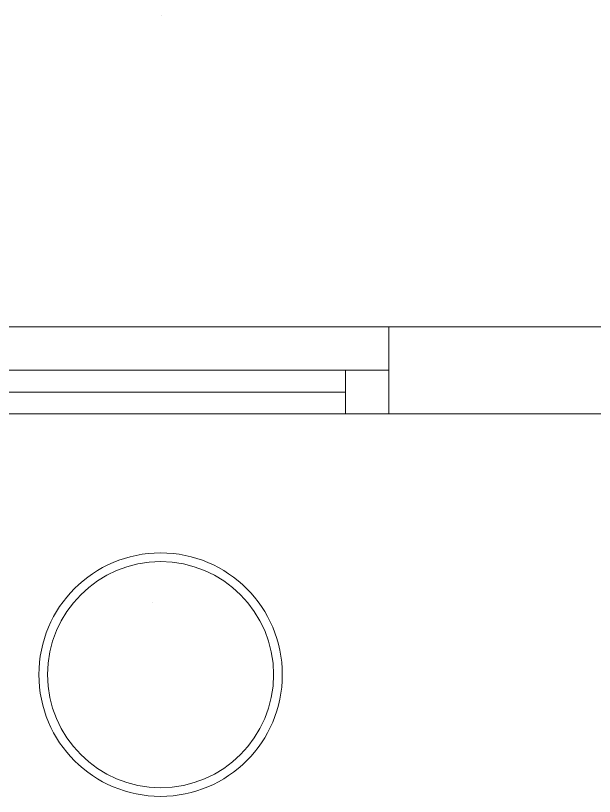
# Model space of a CAD drawing. Header units: millimetres. Extents: x -160614 to 59925, y -157025 to 0.
# Drawn here: x -60507 to -59841, y -106283 to -105385 of the extents above; entities that cross this region are included whole.
import ezdxf

# ---------------------------------------------------------------- set-up
doc = ezdxf.new("R2010")
doc.units = ezdxf.units.MM
doc.header["$LTSCALE"] = 8
for name, color, linetype, lineweight in [('72_EGR_EQP_TAG', 9, 'Continuous', 5), ('Aluminum', 9, 'Continuous', 5), ('LOADING', 9, 'Continuous', 5), ('Walls', 9, 'Continuous', 5)]:
    doc.layers.add(name, color=color, linetype=linetype, lineweight=lineweight)

# ---------------------------------------------------------------- blocks, each defined once
blk = doc.blocks.new('WM00001-P')
at = {"layer": 'LOADING'}
for radius in [0.14, 0.13]:
    blk.add_circle((0, 0), radius, dxfattribs=at)
blk = doc.blocks.new('1stF')
at = {"layer": 'Aluminum', "color": 9}
for p, q in [((-60339.44, -105384.69), (-60339.44, -105384.69)), ((-61252.46, -105742.61, 0.1), (-60052.46, -105742.61, 0.1)), ((-60077.46, -105742.61, 0.1), (-60077.46, -105842.61, 0.1)), ((-61227.46, -105792.61, 0.1), (-60077.46, -105792.61, 0.1)), ((-60127.46, -105792.61, 0.1), (-60127.46, -105842.61, 0.1)), ((-60127.46, -105817.61, 0.1), (-61177.46, -105817.61, 0.1)), ((-61252.46, -105842.61, 0.1), (-60052.46, -105842.61, 0.1)), ((-60349.22, -106060.01), (-60349.22, -106060.01))]:
    blk.add_line(p, q, dxfattribs=at)
at = {"layer": 'Walls', "color": 9}
for p, q in [((-66542.34, -105742.61, 0.1), (-57552.34, -105742.61, 0.1)), ((-61652.34, -105842.61, 0.1), (-57652.34, -105842.61, 0.1))]:
    blk.add_line(p, q, dxfattribs=at)
at = {"layer": 'LOADING', "color": 9, "extrusion": (-2.24019e-05, -2.25507e-18, -1), "xscale": -1000, "yscale": 1000, "zscale": 1000, "rotation": 180}
blk.add_blockref('WM00001-P', (60340.08, -106142.63, 1.37), dxfattribs=at)

msp = doc.modelspace()

# ---------------------------------------------------------------- block references
at = {"layer": '72_EGR_EQP_TAG'}
msp.add_blockref('1stF', (0, 0), dxfattribs=at)

doc.saveas('drawing.dxf')
